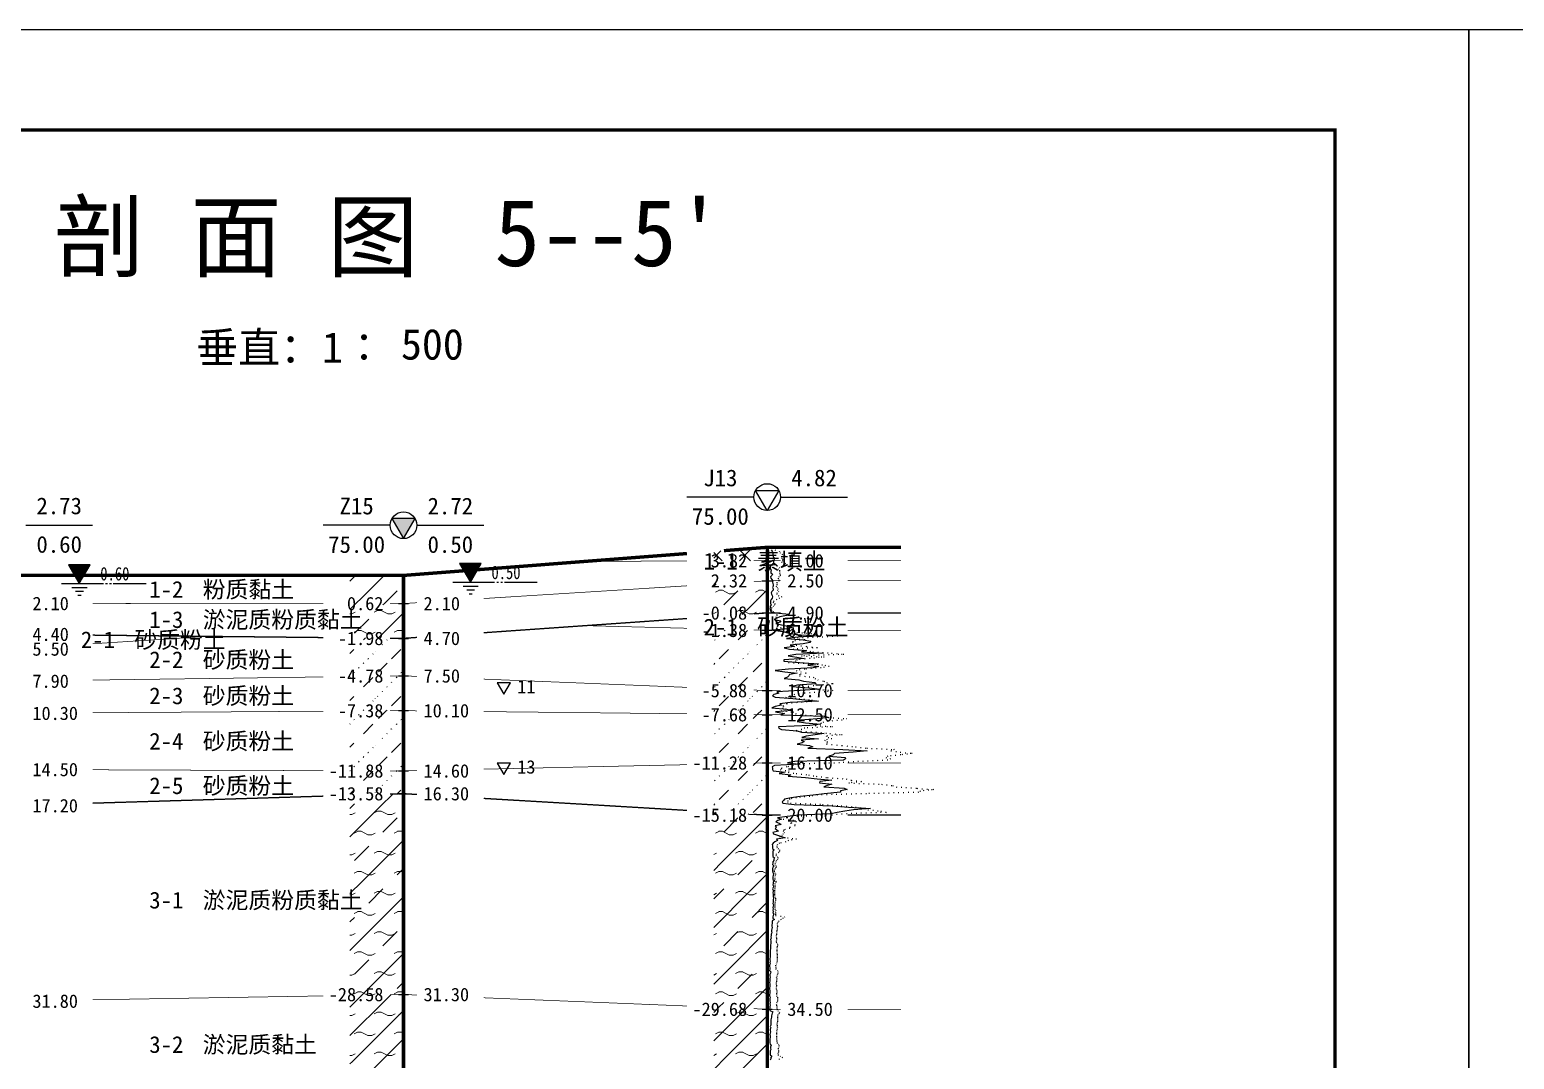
# Model space of a CAD drawing. Extents: x -37 to 3540, y -1485 to 297.
# Drawn here: x 1933.7 to 2155.5, y 143.2 to 297 of the extents above; entities that cross this region are included whole.
import ezdxf
from ezdxf.enums import TextEntityAlignment as Align

# ---------------------------------------------------------------- set-up
doc = ezdxf.new("R2010")
doc.units = 0
doc.linetypes.add('DOT', pattern=[6.35, 0, -6.35])
doc.layers.get('0').update_dxf_attribs({"linetype": 'CONTINUOUS'})
for name, color, linetype in [('CURVE', 200, 'CONTINUOUS'), ('FRAME', 7, 'CONTINUOUS'), ('HOLE', 41, 'CONTINUOUS'), ('STRATUM', 241, 'CONTINUOUS')]:
    doc.layers.add(name, color=color, linetype=linetype)
doc.layers.add('HATCH', color=7, linetype='CONTINUOUS', lineweight=13)
doc.styles.add('ST', font='')
doc.styles.get('ST').set_extended_font_data('SimSun')
pattern_1 = [(45, (1728.7487, 0), (-4.24264, 4.24264), [10, 0]), (45, (1729.8097, -3.182), (-2.12132, 6.36396), [3, -3]), (26.565, (1729.8228, -0.2536), (5.999823, 5.999812), [0.567, -12.849]), (0, (1729.256, -0.2536), (0, 6), [0.567, -5.433]), (26.565, (1727.1674, 0), (5.999823, 5.999812), [0.567, -12.849]), (0, (1727.6745, 0.2536), (0, 6), [0.567, -5.433]), (153.435, (1729.2558, -0.2536), (-5.999818, -5e-06), [1.134, -12.2826]), (26.565, (1732.8228, 2.7464), (5.999823, 5.999812), [0.567, -12.849]), (0, (1732.256, 2.7464), (0, 6), [0.567, -5.433]), (26.565, (1730.1674, 3), (5.999823, 5.999812), [0.567, -12.849]), (0, (1730.6745, 3.2536), (0, 6), [0.567, -5.433]), (153.435, (1732.2558, 2.7464), (-5.999818, -5e-06), [1.134, -12.2826])]
pattern_2 = [(45, (1728.7487, 0), (-7e-07, 6.99998), [1.97196, -7.92754]), (45, (1731.5615, 2.829), (-7e-07, 6.99998), [1.99367, -7.90583]), (45, (1733.816, 5.082), (-7e-07, 6.99998), [1.81361, -8.08588]), (26.56505, (1728.7487, 3.5), (7, 7), [0.0965, -15.55598]), (36.8699, (1729.4487, 4.2), (7, 7), [0.19775, -34.80225]), (315, (1732.2487, 6.976), (6.99998, 1e-06), [0.03305, -9.86644]), (26.56505, (1732.2487, 0), (7, 7), [0.14475, -15.50773]), (26.56505, (1732.9487, 0.7), (7, 7), [0.10528, -15.5472]), (90, (1733.299, 1.05), (-7, -5e-07), [0.02877, -6.97123]), (26.56505, (1733.6487, 1.4), (7, 7), [0.09101, -31.21394]), (36.8699, (1734.3487, 2.1), (7, 7), [0.11069, -34.88931]), (45, (1735.0487, 2.8), (-2e-07, 6.99998), [0.10911, -9.79038]), (315, (1735.663, 3.548), (6.99998, 1e-06), [0.03305, -9.86644]), (36.8699, (1730.1487, 4.9), (7, 7), [0.10224, -34.89776]), (53.1301, (1730.8487, 5.6), (14, 21), [0.13438, -34.86562]), (53.1301, (1731.5487, 6.3), (14, 21), [0.12625, -34.87375])]
pattern_3 = [(45, (1728.7487, 0), (-2.12132, 2.12132), [10, 0]), (26.565, (1729.8228, -0.2536), (5.999823, 5.999812), [0.567, -12.849]), (0, (1729.256, -0.2536), (0, 6), [0.567, -5.433]), (26.565, (1727.1674, 0), (5.999823, 5.999812), [0.567, -12.849]), (0, (1727.6745, 0.2536), (0, 6), [0.567, -5.433]), (153.435, (1729.2558, -0.2536), (-5.999818, -5e-06), [1.134, -12.2826]), (26.565, (1732.8228, 2.7464), (5.999823, 5.999812), [0.567, -12.849]), (0, (1732.256, 2.7464), (0, 6), [0.567, -5.433]), (26.565, (1730.1674, 3), (5.999823, 5.999812), [0.567, -12.849]), (0, (1730.6745, 3.2536), (0, 6), [0.567, -5.433]), (153.435, (1732.2558, 2.7464), (-5.999818, -5e-06), [1.134, -12.2826])]

# ---------------------------------------------------------------- blocks, each defined once
blk = doc.blocks.new('图头_剖面图A3')
at = {"style": 'ST'}
for s, height, p in [('工 程 地 质 剖 面 图', 10, (-15.09, 10.79)), ('比例尺：水平：1∶            垂直：1∶', 4.6, (-11.5, -5.76))]:
    blk.add_text(s, height=height, dxfattribs=at).set_placement(p, align=Align.MIDDLE_CENTER)
for tag, height, p in [('01_剖面号', 10, (64.41, 11.39)), ('02_横向比例', 4.6, (-18.82, -5.99)), ('03＿纵向比例', 4.6, (50.43, -5.28))]:
    blk.add_attdef(tag, text='', height=height, dxfattribs=at).set_placement(p, align=Align.MIDDLE_LEFT)
blk = doc.blocks.new('H_spt_hole')
blk.add_hatch(color=256).paths.add_polyline_path([(1.73, 1), (-1.73, 1), (0, -2)])
blk.add_lwpolyline([(0, -2), (1.73, 1), (-1.73, 1)], close=True)
blk.add_circle((0, 0), 2)
blk = doc.blocks.new('H_cpt_hole')
for p, q in [((-1.73, 1), (1.73, 1)), ((0, -2), (-1.73, 1)), ((1.73, 1), (0, -2))]:
    blk.add_line(p, q)
blk.add_circle((0, 0), 2)
blk = doc.blocks.new('TrigonHollow')
blk.add_lwpolyline([(0, -1.15), (1, 0.58), (-1, 0.58)], close=True)
blk = doc.blocks.new('Gwl')
blk.add_lwpolyline([(0, 0, 0, 3.22, 0), (0, 2.79, 3.22, 3.22, 0)], format="xyseb")
blk.add_lwpolyline([(0, 0), (1.61, 2.79), (-1.61, 2.79)], close=True)
for points in [[(-2.63, 0), (3.61, 0)], [(3.93, 0), (4.21, 0)], [(4.53, 0), (4.8, 0)], [(5.09, 0), (9.99, 0)], [(-1.09, -0.61), (1.16, -0.61)], [(-0.54, -1.14), (0.61, -1.14)], [(-0.19, -1.74), (0.26, -1.74)]]:
    blk.add_lwpolyline(points)
at = {"style": 'ST', "width": 0.8}
blk.add_attdef('*GWL', (3.14, 0.45), '', height=2, dxfattribs=at)

msp = doc.modelspace()

# ---------------------------------------------------------------- hatches: boundary and pattern name
at = {"layer": 'HATCH'}
h = msp.add_hatch(dxfattribs=at)
h.set_pattern_fill('STT', color=50, style=0)
h.set_pattern_definition([(45, (1728.7487, 0), (-2.12132, 2.12132), [10, 0]), (135, (1728.7487, 0), (-2.12132, -2.12132), [10, 0])])
h.paths.add_polyline_path([(2043.91, 219.68), (2035.91, 219.06), (2035.91, 217.65), (2043.91, 217.68)])
h.paths.add_polyline_path([(2041.57, 215.17), (2053.95, 215.17), (2053.95, 220.11), (2041.57, 220.11)], flags=9)
h.paths.add_polyline_path([(2033.79, 215.75), (2040.37, 215.75), (2040.37, 219.39), (2033.79, 219.39)], flags=9)
h.paths.add_polyline_path([(2034.7, 216.19), (2041.4, 216.19), (2041.4, 219.12), (2034.7, 219.12)], flags=9)
h = msp.add_hatch(dxfattribs=at)
h.set_pattern_fill('FZNT', color=32, style=0)
h.set_pattern_definition([(45, (1728.7487, 0), (-4.24264, 4.24264), [10, 0]), (45, (1729.8097, -3.182), (-2.12132, 6.36396), [3, -3])])
h.paths.add_polyline_path([(1989.56, 215.48), (1981.56, 215.48), (1981.56, 211.28), (1989.56, 211.28)])
h.paths.add_polyline_path([(1980.35, 209.79), (1987.04, 209.79), (1987.04, 212.72), (1980.35, 212.72)], flags=9)
h = msp.add_hatch(dxfattribs=at)
h.set_pattern_fill('YNFNT', color=251, style=0)
h.set_pattern_definition(pattern_1)
h.paths.add_polyline_path([(2043.91, 214.68), (2035.91, 214.18), (2035.91, 209.32), (2043.91, 209.88)])
h.paths.add_polyline_path([(2033.27, 208.39), (2041.4, 208.39), (2041.4, 211.32), (2033.27, 211.32)], flags=9)
h.paths.add_polyline_path([(2034.7, 213.19), (2041.4, 213.19), (2041.4, 216.12), (2034.7, 216.12)], flags=9)
h = msp.add_hatch(dxfattribs=at)
h.set_pattern_fill('YNFNT', color=251, style=0)
h.set_pattern_definition(pattern_1)
h.paths.add_polyline_path([(1989.56, 211.28), (1988.81, 211.28), (1981.56, 211.28), (1981.56, 206.16), (1989.56, 206.08)])
h.paths.add_polyline_path([(1958.74, 206.44), (1985.42, 206.44), (1985.42, 211.39), (1958.74, 211.39)], flags=9)
h.paths.add_polyline_path([(1978.92, 204.59), (1987.04, 204.59), (1987.04, 207.52), (1978.92, 207.52)], flags=9)
h.paths.add_polyline_path([(1980.35, 209.79), (1987.04, 209.79), (1987.04, 212.72), (1980.35, 212.72)], flags=9)
h = msp.add_hatch(dxfattribs=at)
h.set_pattern_fill('SZFT', color=52, style=0)
h.set_pattern_definition(pattern_2)
h.paths.add_polyline_path([(2043.91, 207.28), (2035.91, 207.48), (2035.91, 198.6), (2043.91, 198.28)])
h.paths.add_polyline_path([(2041.57, 205.33), (2057.52, 205.33), (2057.52, 210.27), (2041.57, 210.27)], flags=9)
h.paths.add_polyline_path([(2033.79, 205.91), (2040.37, 205.91), (2040.37, 209.55), (2033.79, 209.55)], flags=9)
h.paths.add_polyline_path([(2033.27, 196.79), (2041.4, 196.79), (2041.4, 199.72), (2033.27, 199.72)], flags=9)
h.paths.add_polyline_path([(2033.27, 205.79), (2041.4, 205.79), (2041.4, 208.72), (2033.27, 208.72)], flags=9)
h = msp.add_hatch(dxfattribs=at)
h.set_pattern_fill('SZFT', color=52, style=0)
h.set_pattern_definition(pattern_2)
h.paths.add_polyline_path([(1989.56, 206.08), (1981.56, 206.16), (1981.56, 200.37), (1989.56, 200.48)])
h.paths.add_polyline_path([(1978.92, 198.99), (1987.04, 198.99), (1987.04, 201.92), (1978.92, 201.92)], flags=9)
h.paths.add_polyline_path([(1978.92, 204.59), (1987.04, 204.59), (1987.04, 207.52), (1978.92, 207.52)], flags=9)
h = msp.add_hatch(dxfattribs=at)
h.set_pattern_fill('SZFT', color=52, style=0)
h.set_pattern_definition(pattern_2)
h.paths.add_polyline_path([(1989.56, 200.48), (1981.56, 200.37), (1981.56, 195.22), (1989.56, 195.28)])
h.paths.add_polyline_path([(1978.92, 193.79), (1987.04, 193.79), (1987.04, 196.72), (1978.92, 196.72)], flags=9)
h.paths.add_polyline_path([(1978.92, 198.99), (1987.04, 198.99), (1987.04, 201.92), (1978.92, 201.92)], flags=9)
h = msp.add_hatch(dxfattribs=at)
h.set_pattern_fill('SZFT', color=52, style=0)
h.set_pattern_definition(pattern_2)
h.paths.add_polyline_path([(2043.91, 198.28), (2035.91, 198.6), (2035.91, 194.77), (2043.91, 194.68)])
h.paths.add_polyline_path([(2033.27, 193.19), (2041.4, 193.19), (2041.4, 196.12), (2033.27, 196.12)], flags=9)
h.paths.add_polyline_path([(2033.27, 196.79), (2041.4, 196.79), (2041.4, 199.72), (2033.27, 199.72)], flags=9)
h = msp.add_hatch(dxfattribs=at)
h.set_pattern_fill('SZFT', color=52, style=0)
h.set_pattern_definition(pattern_2)
h.paths.add_polyline_path([(1989.56, 195.28), (1981.56, 195.22), (1981.56, 186.31), (1989.56, 186.28)])
h.paths.add_polyline_path([(1977.49, 184.79), (1987.04, 184.79), (1987.04, 187.72), (1977.49, 187.72)], flags=9)
h.paths.add_polyline_path([(1978.92, 193.79), (1987.04, 193.79), (1987.04, 196.72), (1978.92, 196.72)], flags=9)
h = msp.add_hatch(dxfattribs=at)
h.set_pattern_fill('SZFT', color=52, style=0)
h.set_pattern_definition(pattern_2)
h.paths.add_polyline_path([(2043.91, 194.68), (2035.91, 194.77), (2035.91, 187.3), (2043.91, 187.48)])
h.paths.add_polyline_path([(2031.84, 185.99), (2041.4, 185.99), (2041.4, 188.92), (2031.84, 188.92)], flags=9)
h.paths.add_polyline_path([(2033.27, 193.19), (2041.4, 193.19), (2041.4, 196.12), (2033.27, 196.12)], flags=9)
h = msp.add_hatch(dxfattribs=at)
h.set_pattern_fill('SZFT', color=52, style=0)
h.set_pattern_definition(pattern_2)
h.paths.add_polyline_path([(2043.91, 187.48), (2035.91, 187.3), (2035.91, 180.15), (2043.91, 179.68)])
h.paths.add_polyline_path([(2031.84, 178.19), (2041.4, 178.19), (2041.4, 181.12), (2031.84, 181.12)], flags=9)
h.paths.add_polyline_path([(2031.84, 185.99), (2041.4, 185.99), (2041.4, 188.92), (2031.84, 188.92)], flags=9)
h = msp.add_hatch(dxfattribs=at)
h.set_pattern_fill('SZFT', color=52, style=0)
h.set_pattern_definition(pattern_2)
h.paths.add_polyline_path([(1989.56, 186.28), (1981.56, 186.31), (1981.56, 182.63), (1989.56, 182.88)])
h.paths.add_polyline_path([(1977.49, 181.39), (1987.04, 181.39), (1987.04, 184.32), (1977.49, 184.32)], flags=9)
h.paths.add_polyline_path([(1977.49, 184.79), (1987.04, 184.79), (1987.04, 187.72), (1977.49, 187.72)], flags=9)
h = msp.add_hatch(dxfattribs=at)
h.set_pattern_fill('YNFNT', color=251, style=0)
h.set_pattern_definition(pattern_1)
h.paths.add_polyline_path([(1989.56, 182.88), (1981.56, 182.63), (1981.56, 152.74), (1989.56, 152.88)])
h.paths.add_polyline_path([(1958.74, 164.54), (1985.42, 164.54), (1985.42, 169.48), (1958.74, 169.48)], flags=9)
h.paths.add_polyline_path([(1977.49, 151.39), (1987.04, 151.39), (1987.04, 154.32), (1977.49, 154.32)], flags=9)
h.paths.add_polyline_path([(1977.49, 181.39), (1987.04, 181.39), (1987.04, 184.32), (1977.49, 184.32)], flags=9)
h = msp.add_hatch(dxfattribs=at)
h.set_pattern_fill('YNFNT', color=251, style=0)
h.set_pattern_definition(pattern_1)
h.paths.add_polyline_path([(2043.91, 179.68), (2035.91, 180.15), (2035.91, 151), (2043.91, 150.68)])
h.paths.add_polyline_path([(2031.84, 149.19), (2041.4, 149.19), (2041.4, 152.12), (2031.84, 152.12)], flags=9)
h.paths.add_polyline_path([(2031.84, 178.19), (2041.4, 178.19), (2041.4, 181.12), (2031.84, 181.12)], flags=9)
h = msp.add_hatch(dxfattribs=at)
h.set_pattern_fill('YNNT', color=251, style=0)
h.set_pattern_definition(pattern_3)
h.paths.add_polyline_path([(1989.56, 152.88), (1981.56, 152.74), (1981.56, 137.23), (1989.56, 136.88)])
h.paths.add_polyline_path([(1977.49, 135.39), (1987.04, 135.39), (1987.04, 138.32), (1977.49, 138.32)], flags=9)
h.paths.add_polyline_path([(1977.49, 151.39), (1987.04, 151.39), (1987.04, 154.32), (1977.49, 154.32)], flags=9)
h = msp.add_hatch(dxfattribs=at)
h.set_pattern_fill('YNNT', color=251, style=0)
h.set_pattern_definition(pattern_3)
h.paths.add_polyline_path([(2043.91, 150.68), (2035.91, 151), (2035.91, 140.46), (2043.91, 141.08)])
h.paths.add_polyline_path([(2031.84, 139.59), (2041.4, 139.59), (2041.4, 142.52), (2031.84, 142.52)], flags=9)
h.paths.add_polyline_path([(2031.84, 149.19), (2041.4, 149.19), (2041.4, 152.12), (2031.84, 152.12)], flags=9)

# ---------------------------------------------------------------- linework, layer by layer
at = {"layer": 'CURVE', "color": 30, "linetype": 'Continuous'}
msp.add_lwpolyline([(2044.5, 219.28), (2044.66, 219.08), (2044.75, 218.88), (2044.76, 218.68), (2044.81, 218.48), (2044.78, 218.28), (2045.03, 218.08), (2044.94, 217.88), (2044.85, 217.68), (2044.83, 217.48), (2044.88, 217.28), (2044.58, 217.08), (2044.42, 216.88), (2044.34, 216.68), (2044.37, 216.48), (2044.51, 216.28), (2044.44, 216.08), (2044.47, 215.88), (2044.68, 215.68), (2044.59, 215.48), (2044.39, 215.28), (2044.43, 215.08), (2044.59, 214.88), (2044.75, 214.68), (2044.68, 214.48), (2044.75, 214.28), (2044.78, 214.08), (2044.79, 213.88), (2044.71, 213.68), (2044.79, 213.48), (2044.81, 213.28), (2044.62, 213.08), (2044.48, 212.88), (2044.54, 212.68), (2044.67, 212.48), (2044.71, 212.28), (2044.67, 212.08), (2044.48, 211.88), (2044.41, 211.68), (2044.4, 211.48), (2044.4, 211.28), (2044.52, 211.08), (2044.37, 210.88), (2044.34, 210.68), (2044.32, 210.48), (2044.36, 210.28), (2044.46, 210.08), (2045.17, 209.88), (2047.21, 209.68), (2046.81, 209.48), (2045.81, 209.28), (2045.34, 209.08), (2044.94, 208.88), (2045.95, 208.68), (2045.79, 208.48), (2045.22, 208.28), (2046.03, 208.08), (2046.96, 207.88), (2047.59, 207.68), (2046.95, 207.48), (2044.81, 207.28), (2046.26, 207.08), (2047.21, 206.88), (2048.24, 206.68), (2051.35, 206.48), (2048.52, 206.28), (2046.78, 206.08), (2049.3, 205.88), (2050.45, 205.68), (2050.29, 205.48), (2049.3, 205.28), (2047.32, 205.08), (2047.99, 204.88), (2046.42, 204.68), (2047.25, 204.48), (2049.79, 204.28), (2049.04, 204.08), (2052.34, 203.88), (2048.17, 203.68), (2047.06, 203.48), (2048.36, 203.28), (2049.44, 203.08), (2046.4, 202.88), (2046.37, 202.68), (2048.75, 202.48), (2051.55, 202.28), (2049.97, 202.08), (2051.64, 201.88), (2050.77, 201.68), (2047.08, 201.48), (2045.08, 201.28), (2046.52, 201.08), (2048.39, 200.88), (2047.25, 200.68), (2047.13, 200.48), (2046.94, 200.28), (2046.43, 200.08), (2048.63, 199.88), (2049.33, 199.68), (2051.04, 199.48), (2051.23, 199.28), (2048.42, 199.08), (2047.6, 198.88), (2050.16, 198.68), (2051.76, 198.48), (2048.81, 198.28), (2045.34, 198.08), (2045.64, 197.88), (2044.9, 197.68), (2044.7, 197.48), (2045.12, 197.28), (2047.73, 197.08), (2049.52, 196.88), (2051.58, 196.68), (2047.32, 196.48), (2045.78, 196.28), (2046.05, 196.08), (2045.09, 195.88), (2044.6, 195.68), (2046.82, 195.48), (2047.65, 195.28), (2045.15, 195.08), (2046.51, 194.88), (2045.95, 194.68), (2052.44, 194.48), (2053.12, 194.28), (2051.4, 194.08), (2048.89, 193.88), (2048.38, 193.68), (2049.65, 193.48), (2051.85, 193.28), (2050.28, 193.08), (2045.61, 192.88), (2045.63, 192.68), (2046.05, 192.48), (2048.4, 192.28), (2049.04, 192.08), (2052.44, 191.88), (2051.06, 191.68), (2049.73, 191.48), (2049.09, 191.28), (2051.56, 191.08), (2048.97, 190.88), (2049.41, 190.68), (2049.13, 190.48), (2048.4, 190.28), (2050.25, 190.08), (2050.73, 189.88), (2050, 189.68), (2055.2, 189.48), (2058.84, 189.28), (2056.75, 189.08), (2053.98, 188.88), (2053.76, 188.68), (2053.14, 188.48), (2055.58, 188.28), (2055.62, 188.08), (2055.31, 187.88), (2048.03, 187.68), (2046.94, 187.48), (2048.69, 187.28), (2044.99, 187.08), (2044.63, 186.88), (2044.72, 186.68), (2044.72, 186.48), (2044.82, 186.28), (2046.61, 186.08), (2045.68, 185.88), (2047.42, 185.68), (2047.02, 185.48), (2049.62, 185.28), (2051.36, 185.08), (2053.56, 184.88), (2051.79, 184.68), (2051.71, 184.48), (2053.58, 184.28), (2052.87, 184.08), (2052.38, 183.88), (2055.4, 183.68), (2055.87, 183.48), (2054.84, 183.28), (2054.85, 183.08), (2052.43, 182.88), (2050.79, 182.68), (2048.81, 182.48), (2047.48, 182.28), (2046.48, 182.08), (2046.34, 181.88), (2046.16, 181.68), (2046.24, 181.48), (2047.94, 181.28), (2053.62, 181.08), (2056.08, 180.88), (2059.33, 180.68), (2056.81, 180.48), (2055.53, 180.28), (2054.35, 180.08), (2053.4, 179.88), (2048.62, 179.68), (2046.87, 179.48), (2045.43, 179.28), (2046.05, 179.08), (2045.51, 178.88), (2045.18, 178.68), (2045.72, 178.48), (2046.02, 178.28), (2045.1, 178.08), (2045.29, 177.88), (2045.1, 177.68), (2045.33, 177.48), (2045.61, 177.28), (2044.77, 177.08), (2044.84, 176.88), (2045.43, 176.68), (2046.05, 176.48), (2046.6, 176.28), (2045.32, 176.08), (2045.45, 175.88), (2045.05, 175.68), (2044.82, 175.48), (2044.67, 175.28), (2044.7, 175.08), (2044.7, 174.88), (2044.69, 174.68), (2044.96, 174.48), (2044.75, 174.28), (2044.76, 174.08), (2044.76, 173.88), (2044.76, 173.68), (2044.73, 173.48), (2045, 173.28), (2044.92, 173.08), (2044.89, 172.88), (2044.77, 172.68), (2044.75, 172.48), (2044.71, 172.28), (2044.9, 172.08), (2044.76, 171.88), (2044.7, 171.68), (2044.68, 171.48), (2044.7, 171.28), (2044.77, 171.08), (2044.83, 170.88), (2044.81, 170.68), (2044.76, 170.48), (2044.77, 170.28), (2044.74, 170.08), (2045.07, 169.88), (2044.81, 169.68), (2044.81, 169.48), (2044.75, 169.28), (2044.84, 169.08), (2044.78, 168.88), (2044.72, 168.68), (2044.82, 168.48), (2044.79, 168.28), (2044.76, 168.08), (2044.8, 167.88), (2044.79, 167.68), (2044.82, 167.48), (2044.84, 167.28), (2044.81, 167.08), (2044.78, 166.88), (2044.82, 166.68), (2044.75, 166.48), (2044.83, 166.28), (2044.79, 166.08), (2044.75, 165.88), (2044.8, 165.68), (2044.75, 165.48), (2044.81, 165.28), (2044.77, 165.08), (2044.91, 164.88), (2044.78, 164.68), (2044.75, 164.48), (2044.75, 164.28), (2044.98, 164.08), (2044.66, 163.88), (2044.67, 163.68), (2044.63, 163.48), (2044.59, 163.28), (2044.62, 163.08), (2044.63, 162.88), (2044.59, 162.68), (2044.57, 162.48), (2044.54, 162.28), (2044.59, 162.08), (2044.5, 161.88), (2044.5, 161.68), (2044.47, 161.48), (2044.48, 161.28), (2044.4, 161.08), (2044.44, 160.88), (2044.44, 160.68), (2044.45, 160.48), (2044.41, 160.28), (2044.39, 160.08), (2044.38, 159.88), (2044.38, 159.68), (2044.35, 159.48), (2044.34, 159.28), (2044.36, 159.08), (2044.37, 158.88), (2044.35, 158.68), (2044.35, 158.48), (2044.32, 158.28), (2044.32, 158.08), (2044.34, 157.88), (2044.3, 157.68), (2044.36, 157.48), (2044.23, 157.28), (2044.27, 157.08), (2044.3, 156.88), (2044.29, 156.68), (2044.27, 156.48), (2044.44, 156.28), (2044.42, 156.08), (2044.31, 155.88), (2044.32, 155.68), (2044.33, 155.48), (2044.28, 155.28), (2044.28, 155.08), (2044.3, 154.88), (2044.27, 154.68), (2044.28, 154.48), (2044.29, 154.28), (2044.28, 154.08), (2044.27, 153.88), (2044.27, 153.68), (2044.31, 153.48), (2044.32, 153.28), (2044.29, 153.08), (2044.24, 152.88), (2044.26, 152.68), (2044.34, 152.48), (2044.32, 152.28), (2044.28, 152.08), (2044.3, 151.88), (2044.35, 151.68), (2044.32, 151.48), (2044.34, 151.28), (2044.29, 151.08), (2044.28, 150.88), (2044.27, 150.68), (2044.3, 150.48), (2044.76, 150.28), (2044.64, 150.08), (2044.62, 149.88), (2044.53, 149.68), (2044.53, 149.48), (2044.49, 149.28), (2044.45, 149.08), (2044.43, 148.88), (2044.43, 148.68), (2044.43, 148.48), (2044.44, 148.28), (2044.35, 148.08), (2044.44, 147.88), (2044.35, 147.68), (2044.35, 147.48), (2044.38, 147.28), (2044.35, 147.08), (2044.29, 146.88), (2044.35, 146.68), (2044.33, 146.48), (2044.3, 146.28), (2044.3, 146.08), (2044.32, 145.88), (2044.32, 145.68), (2044.35, 145.48), (2044.52, 145.28), (2044.39, 145.08), (2044.42, 144.88), (2044.46, 144.68), (2044.37, 144.48), (2044.36, 144.28), (2044.36, 144.08), (2044.36, 143.88), (2044.59, 143.68), (2044.46, 143.48), (2044.43, 143.28), (2044.35, 143.08)], dxfattribs=at)
at = {"layer": 'CURVE', "color": 100, "linetype": 'DOT', "ltscale": 0.1}
msp.add_lwpolyline([(2045.03, 219.28), (2045.69, 219.08), (2045.84, 218.88), (2046.09, 218.68), (2046.44, 218.48), (2046.75, 218.28), (2046.07, 218.08), (2046.19, 217.88), (2046.25, 217.68), (2046.05, 217.48), (2046.62, 217.28), (2046.35, 217.08), (2046.28, 216.88), (2045.82, 216.68), (2045.6, 216.48), (2045.73, 216.28), (2045.74, 216.08), (2045.76, 215.88), (2045.82, 215.68), (2045.89, 215.48), (2045.68, 215.28), (2045.53, 215.08), (2045.58, 214.88), (2045.7, 214.68), (2045.34, 214.48), (2045.36, 214.28), (2045.39, 214.08), (2045.21, 213.88), (2045.38, 213.68), (2045.57, 213.48), (2045.43, 213.28), (2045.67, 213.08), (2045.37, 212.88), (2045.34, 212.68), (2045.56, 212.48), (2046.08, 212.28), (2045.75, 212.08), (2045.36, 211.88), (2044.93, 211.68), (2044.77, 211.48), (2045.05, 211.28), (2045.01, 211.08), (2044.86, 210.88), (2044.63, 210.68), (2044.49, 210.48), (2044.51, 210.28), (2044.77, 210.08), (2045.44, 209.88), (2045.3, 209.68), (2045.4, 209.48), (2045.22, 209.28), (2045.12, 209.08), (2045.21, 208.88), (2045.32, 208.68), (2045.48, 208.48), (2045.57, 208.28), (2045.45, 208.08), (2045.34, 207.88), (2045.91, 207.68), (2046.13, 207.48), (2045.24, 207.28), (2046.87, 207.08), (2049.68, 206.88), (2051.25, 206.68), (2055.18, 206.48), (2052.23, 206.28), (2047.9, 206.08), (2049.59, 205.88), (2047.75, 205.68), (2047.7, 205.48), (2048.13, 205.28), (2048.22, 205.08), (2049.8, 204.88), (2051.44, 204.68), (2047.79, 204.48), (2049.58, 204.28), (2050.73, 204.08), (2053.53, 203.88), (2055.35, 203.68), (2049.03, 203.48), (2052.42, 203.28), (2050.31, 203.08), (2048.38, 202.88), (2048.22, 202.68), (2047.09, 202.48), (2050.62, 202.28), (2052.54, 202.08), (2053.16, 201.88), (2051.98, 201.68), (2049.52, 201.48), (2048.26, 201.28), (2048.91, 201.08), (2049.72, 200.88), (2048.77, 200.68), (2048.74, 200.48), (2050.78, 200.28), (2051.02, 200.08), (2051.45, 199.88), (2052.37, 199.68), (2052.78, 199.48), (2053.77, 199.28), (2051.61, 199.08), (2050.04, 198.88), (2050.13, 198.68), (2050.76, 198.48), (2053.72, 198.28), (2052.51, 198.08), (2049.41, 197.88), (2047.97, 197.68), (2047.34, 197.48), (2046.66, 197.28), (2048.63, 197.08), (2050.55, 196.88), (2051.28, 196.68), (2048.39, 196.48), (2046.82, 196.28), (2046.22, 196.08), (2046.34, 195.88), (2046.19, 195.68), (2046.62, 195.48), (2045.97, 195.28), (2047.75, 195.08), (2048.2, 194.88), (2048.16, 194.68), (2051.94, 194.48), (2053.05, 194.28), (2055.78, 194.08), (2055.13, 193.88), (2053.02, 193.68), (2051.98, 193.48), (2051.93, 193.28), (2051.1, 193.08), (2053.65, 192.88), (2049.52, 192.68), (2049.06, 192.48), (2048.22, 192.28), (2051.2, 192.08), (2053.27, 191.88), (2055.12, 191.68), (2052.71, 191.48), (2053, 191.28), (2053.58, 191.08), (2052.47, 190.88), (2052.89, 190.68), (2052.88, 190.48), (2052.79, 190.28), (2055.07, 190.08), (2057.1, 189.88), (2058.78, 189.68), (2062.86, 189.48), (2062.4, 189.28), (2063.8, 189.08), (2065.59, 188.88), (2063.88, 188.68), (2061.92, 188.48), (2061.64, 188.28), (2062.33, 188.08), (2061.93, 187.88), (2057.57, 187.68), (2054.69, 187.48), (2048.19, 187.28), (2047.81, 187.08), (2046.85, 186.88), (2046.08, 186.68), (2045.87, 186.48), (2047.13, 186.28), (2047.05, 186.08), (2048.23, 185.88), (2050.07, 185.68), (2051.22, 185.48), (2052.9, 185.28), (2055.69, 185.08), (2056.46, 184.88), (2058.01, 184.68), (2056.12, 184.48), (2060.99, 184.28), (2062.65, 184.08), (2063.17, 183.88), (2066.28, 183.68), (2068.77, 183.48), (2066.82, 183.28), (2066.54, 183.08), (2058.74, 182.88), (2051.44, 182.68), (2050.28, 182.48), (2048.29, 182.28), (2047.27, 182.08), (2047.03, 181.88), (2046.96, 181.68), (2047.39, 181.48), (2052.17, 181.28), (2054.98, 181.08), (2057.09, 180.88), (2058.75, 180.68), (2058.94, 180.48), (2060.88, 180.28), (2061.69, 180.08), (2055.84, 179.88), (2053.5, 179.68), (2048.43, 179.48), (2046.86, 179.28), (2046.29, 179.08), (2048.03, 178.88), (2048.29, 178.68), (2047.4, 178.48), (2048.05, 178.28), (2048.07, 178.08), (2047.28, 177.88), (2047.31, 177.68), (2046.43, 177.48), (2046.27, 177.28), (2046.51, 177.08), (2046.29, 176.88), (2046.16, 176.68), (2045.77, 176.48), (2046.92, 176.28), (2048.29, 176.08), (2047.08, 175.88), (2046.7, 175.68), (2045.75, 175.48), (2045.45, 175.28), (2045.37, 175.08), (2045.34, 174.88), (2045.52, 174.68), (2045.76, 174.48), (2045.77, 174.28), (2045.64, 174.08), (2045.25, 173.88), (2045.2, 173.68), (2045.38, 173.48), (2045.56, 173.28), (2045.47, 173.08), (2045.3, 172.88), (2045.19, 172.68), (2045.09, 172.48), (2045.04, 172.28), (2045.26, 172.08), (2045.22, 171.88), (2045.14, 171.68), (2044.96, 171.48), (2044.94, 171.28), (2044.98, 171.08), (2045.16, 170.88), (2045.12, 170.68), (2045.06, 170.48), (2045.01, 170.28), (2045.04, 170.08), (2045.21, 169.88), (2045.24, 169.68), (2045.03, 169.48), (2045.07, 169.28), (2045.08, 169.08), (2045.05, 168.88), (2045.03, 168.68), (2045, 168.48), (2044.98, 168.28), (2044.98, 168.08), (2044.98, 167.88), (2044.99, 167.68), (2045.06, 167.48), (2045.15, 167.28), (2045.13, 167.08), (2045.14, 166.88), (2045.09, 166.68), (2045.04, 166.48), (2045.06, 166.28), (2045.02, 166.08), (2045.04, 165.88), (2045.04, 165.68), (2045.18, 165.48), (2045.11, 165.28), (2045.14, 165.08), (2045.16, 164.88), (2045.16, 164.68), (2046.55, 164.48), (2046.28, 164.28), (2046, 164.08), (2045.68, 163.88), (2045.5, 163.68), (2045.4, 163.48), (2045.42, 163.28), (2045.43, 163.08), (2045.42, 162.88), (2045.4, 162.68), (2045.37, 162.48), (2045.34, 162.28), (2045.28, 162.08), (2045.28, 161.88), (2045.27, 161.68), (2045.27, 161.48), (2045.3, 161.28), (2045.28, 161.08), (2045.27, 160.88), (2045.27, 160.68), (2045.41, 160.48), (2045.44, 160.28), (2045.41, 160.08), (2045.38, 159.88), (2045.36, 159.68), (2045.35, 159.48), (2045.36, 159.28), (2045.36, 159.08), (2045.39, 158.88), (2045.4, 158.68), (2045.4, 158.48), (2045.41, 158.28), (2045.38, 158.08), (2045.37, 157.88), (2045.4, 157.68), (2045.32, 157.48), (2045.17, 157.28), (2045.17, 157.08), (2045.18, 156.88), (2045.18, 156.68), (2045.44, 156.48), (2045.55, 156.28), (2045.48, 156.08), (2045.44, 155.88), (2045.37, 155.68), (2045.27, 155.48), (2045.37, 155.28), (2045.32, 155.08), (2045.29, 154.88), (2045.26, 154.68), (2045.24, 154.48), (2045.3, 154.28), (2045.28, 154.08), (2045.25, 153.88), (2045.24, 153.68), (2045.34, 153.48), (2045.35, 153.28), (2045.32, 153.08), (2045.31, 152.88), (2045.31, 152.68), (2045.44, 152.48), (2045.47, 152.28), (2045.44, 152.08), (2045.44, 151.88), (2045.36, 151.68), (2045.27, 151.48), (2045.3, 151.28), (2045.33, 151.08), (2045.34, 150.88), (2045.36, 150.68), (2045.49, 150.48), (2045.72, 150.28), (2045.73, 150.08), (2045.52, 149.88), (2045.47, 149.68), (2045.47, 149.48), (2045.45, 149.28), (2045.45, 149.08), (2045.45, 148.88), (2045.42, 148.68), (2045.33, 148.48), (2045.4, 148.28), (2045.4, 148.08), (2045.43, 147.88), (2045.4, 147.68), (2045.33, 147.48), (2045.3, 147.28), (2045.3, 147.08), (2045.32, 146.88), (2045.3, 146.68), (2045.29, 146.48), (2045.31, 146.28), (2045.32, 146.08), (2045.34, 145.88), (2045.37, 145.68), (2045.59, 145.48), (2045.7, 145.28), (2045.63, 145.08), (2045.57, 144.88), (2045.56, 144.68), (2045.62, 144.48), (2045.58, 144.28), (2045.52, 144.08), (2045.5, 143.88), (2045.83, 143.68), (2046.2, 143.48), (2045.71, 143.28), (2045.71, 143.08)], dxfattribs=at)
at = {"layer": 'FRAME', "color": 245, "linetype": 'Continuous'}
for points in [[(1728.75, 0), (2148.75, 0), (2148.75, 297), (1728.75, 297)], [(2148.75, 0), (2568.75, 0), (2568.75, 297), (2148.75, 297)]]:
    msp.add_lwpolyline(points, close=True, dxfattribs=at)
at = {"layer": 'FRAME', "linetype": 'Continuous', "const_width": 0.5}
msp.add_lwpolyline([(1748.75, 15), (2128.75, 15), (2128.75, 282), (1748.75, 282)], close=True, dxfattribs=at)
at = {"layer": 'HOLE', "linetype": 'Continuous'}
for points in [[(2041.91, 227.18), (2031.91, 227.18)], [(2045.91, 227.18), (2055.91, 227.18)], [(1933.11, 222.99), (1943.11, 222.99)], [(1987.56, 222.98), (1977.56, 222.98)], [(1991.56, 222.98), (2001.56, 222.98)], [(2043.16, 217.68), (2044.66, 217.68)], [(2043.16, 214.68), (2044.66, 214.68)], [(1988.81, 211.28), (1990.31, 211.28)], [(2043.16, 209.88), (2044.66, 209.88)], [(2043.16, 207.28), (2044.66, 207.28)], [(1988.81, 206.08), (1990.31, 206.08)], [(1988.81, 200.48), (1990.31, 200.48)], [(2043.16, 198.28), (2044.66, 198.28)], [(1988.81, 195.28), (1990.31, 195.28)], [(2043.16, 194.68), (2044.66, 194.68)], [(2043.16, 187.48), (2044.66, 187.48)], [(1988.81, 186.28), (1990.31, 186.28)], [(1988.81, 182.88), (1990.31, 182.88)], [(2043.16, 179.68), (2044.66, 179.68)], [(1988.81, 152.88), (1990.31, 152.88)], [(2043.16, 150.68), (2044.66, 150.68)]]:
    msp.add_lwpolyline(points, dxfattribs=at)
at = {"layer": 'HOLE', "linetype": 'Continuous', "const_width": 0.5}
for points in [[(2043.91, 219.68), (2043.91, 70.98)], [(1989.56, 215.48), (1989.56, 66.78)]]:
    msp.add_lwpolyline(points, dxfattribs=at)
at = {"layer": 'STRATUM', "linetype": 'Continuous'}
for points, const_width in [([(2037.44, 219.18), (2043.91, 219.68), (2063.91, 219.68)], 0.5), ([(1813.59, 217.79), (1833.59, 217.79), (1872.09, 215.32), (1931.11, 215.49), (1989.56, 215.48), (2031.91, 218.75)], 0.5), ([(2016.73, 217.58), (2030.32, 217.63), (2031.91, 217.63)], 0.1), ([(2041.91, 217.67), (2043.91, 217.68), (2045.91, 217.68)], 0.1), ([(2055.91, 217.68), (2063.91, 217.68)], 0.1), ([(2001.56, 212.03), (2016.73, 212.98), (2031.91, 213.93)], 0.1), ([(2041.91, 214.55), (2043.91, 214.68), (2045.91, 214.68)], 0.1), ([(2055.91, 214.68), (2063.91, 214.68)], 0.1), ([(1943.11, 211.29), (1960.33, 211.28), (1977.56, 211.28)], 0.1), ([(1987.56, 211.28), (1989.56, 211.28), (1991.56, 211.4)], 0.1), ([(2001.56, 206.92), (2016.73, 207.98), (2031.91, 209.04)], 0.2), ([(2041.91, 209.74), (2043.91, 209.88), (2045.91, 209.88)], 0.2), ([(2055.91, 209.88), (2063.91, 209.88)], 0.2), ([(1943.11, 206.56), (1960.33, 206.38), (1977.56, 206.2)], 0.2), ([(1943.11, 205.27), (1945.72, 205.44), (1960.33, 206.38)], 0.1), ([(2016.73, 207.98), (2030.32, 207.63), (2031.91, 207.59)], 0.1), ([(2041.91, 207.33), (2043.91, 207.28), (2045.91, 207.28)], 0.1), ([(2055.91, 207.28), (2063.91, 207.28)], 0.1), ([(1987.56, 206.1), (1989.56, 206.08), (1991.56, 206.22)], 0.2), ([(1943.11, 199.85), (1960.33, 200.08), (1977.56, 200.32)], 0.1), ([(1987.56, 200.45), (1989.56, 200.48), (1991.56, 200.4)], 0.1), ([(2001.56, 199.99), (2016.73, 199.38), (2031.91, 198.76)], 0.1), ([(2041.91, 198.36), (2043.91, 198.28), (2045.91, 198.28)], 0.1), ([(2055.91, 198.28), (2063.91, 198.28)], 0.1), ([(1943.11, 194.97), (1960.33, 195.08), (1977.56, 195.2)], 0.1), ([(1987.56, 195.26), (1989.56, 195.28), (1991.56, 195.25)], 0.1), ([(2001.56, 195.14), (2016.73, 194.98), (2031.91, 194.81)], 0.1), ([(2041.91, 194.7), (2043.91, 194.68), (2045.91, 194.68)], 0.1), ([(2055.91, 194.68), (2063.91, 194.68)], 0.1), ([(1943.11, 186.45), (1960.33, 186.38), (1977.56, 186.32)], 0.1), ([(1987.56, 186.28), (1989.56, 186.28), (1991.56, 186.32)], 0.1), ([(2001.56, 186.54), (2016.73, 186.88), (2031.91, 187.21)], 0.1), ([(2041.91, 187.43), (2043.91, 187.48), (2045.91, 187.48)], 0.1), ([(2055.91, 187.48), (2063.91, 187.48)], 0.1), ([(1943.11, 181.46), (1960.33, 181.98), (1977.56, 182.51)], 0.2), ([(1987.56, 182.82), (1989.56, 182.88), (1991.56, 182.76)], 0.2), ([(2001.56, 182.17), (2016.73, 181.28), (2031.91, 180.38)], 0.2), ([(2041.91, 179.79), (2043.91, 179.68), (2045.91, 179.68)], 0.2), ([(2055.91, 179.68), (2063.91, 179.68)], 0.2), ([(1943.11, 152.09), (1960.33, 152.38), (1977.56, 152.67)], 0.1), ([(1987.56, 152.84), (1989.56, 152.88), (1991.56, 152.8)], 0.1), ([(2001.56, 152.39), (2016.73, 151.78), (2031.91, 151.16)], 0.1), ([(2041.91, 150.76), (2043.91, 150.68), (2045.91, 150.68)], 0.1), ([(2055.91, 150.68), (2063.91, 150.68)], 0.1)]:
    msp.add_lwpolyline(points, dxfattribs=dict(at, const_width=const_width))

# ---------------------------------------------------------------- block references
at = {"layer": 'CURVE'}
for p, values in [((1941.11, 214.29), {'*GWL': '0.60'}), ((1999.56, 214.48), {'*GWL': '0.50'})]:
    msp.add_blockref('Gwl', p, dxfattribs=at).add_auto_attribs(values)
for p in [(2004.56, 198.88), (2004.56, 186.88)]:
    msp.add_blockref('TrigonHollow', p, dxfattribs=at)
at = {"layer": 'FRAME'}
msp.add_blockref('图头_剖面图A3', (1938.75, 255.3), dxfattribs=at).add_auto_attribs({'01_剖面号': "5--5'", '02_横向比例': '400', '03＿纵向比例': '500'})
at = {"layer": 'HOLE'}
for name, p in [('H_cpt_hole', (2043.91, 227.18)), ('H_spt_hole', (1989.56, 222.98))]:
    msp.add_blockref(name, p, dxfattribs=at)

# ---------------------------------------------------------------- texts
at = {"layer": 'CURVE', "style": 'ST'}
for s, p in [('11', (2006.56, 198.88)), ('13', (2006.56, 186.88))]:
    msp.add_text(s, height=2, dxfattribs=at).set_placement(p, align=Align.MIDDLE_LEFT)
at = {"layer": 'HOLE', "style": 'ST'}
for s, p in [('J13', (2036.91, 230.05)), ('4.82', (2050.91, 230.05)), ('2.73', (1938.11, 225.87)), ('Z15', (1982.56, 225.85)), ('2.72', (1996.56, 225.85)), ('75.00', (2036.91, 224.3)), ('0.60', (1938.11, 220.12)), ('75.00', (1982.56, 220.1)), ('0.50', (1996.56, 220.1))]:
    msp.add_text(s, height=2.5, dxfattribs=at).set_placement(p, align=Align.MIDDLE_CENTER)
for s, p in [('3.82', (2040.91, 217.68)), ('2.32', (2040.91, 214.68)), ('0.62', (1986.56, 211.28)), ('-0.08', (2040.91, 209.88)), ('-1.98', (1986.56, 206.08)), ('-1.38', (2040.91, 207.28)), ('-4.78', (1986.56, 200.48)), ('-5.88', (2040.91, 198.28)), ('-7.38', (1986.56, 195.28)), ('-7.68', (2040.91, 194.68)), ('-11.88', (1986.56, 186.28)), ('-11.28', (2040.91, 187.48)), ('-13.58', (1986.56, 182.88)), ('-15.18', (2040.91, 179.68)), ('-28.58', (1986.56, 152.88)), ('-29.68', (2040.91, 150.68))]:
    msp.add_text(s, height=2, dxfattribs=at).set_placement(p, align=Align.MIDDLE_RIGHT)
for s, p in [('1.00', (2046.91, 217.68)), ('2.50', (2046.91, 214.68)), ('2.10', (1934.11, 211.29)), ('2.10', (1992.56, 211.28)), ('4.90', (2046.91, 209.88)), ('4.40', (1934.11, 206.69)), ('4.70', (1992.56, 206.08)), ('6.20', (2046.91, 207.28)), ('5.50', (1934.11, 204.49)), ('7.90', (1934.11, 199.69)), ('7.50', (1992.56, 200.48)), ('10.70', (2046.91, 198.28)), ('10.30', (1934.11, 194.89)), ('10.10', (1992.56, 195.28)), ('12.50', (2046.91, 194.68)), ('14.50', (1934.11, 186.49)), ('14.60', (1992.56, 186.28)), ('16.10', (2046.91, 187.48)), ('17.20', (1934.11, 181.09)), ('16.30', (1992.56, 182.88)), ('20.00', (2046.91, 179.68)), ('31.30', (1992.56, 152.88)), ('31.80', (1934.11, 151.89)), ('34.50', (2046.91, 150.68))]:
    msp.add_text(s, height=2, dxfattribs=at).set_placement(p, align=Align.MIDDLE_LEFT)
at = {"layer": 'STRATUM', "style": 'ST'}
for s, p in [('1-1', (2034.4, 217.61)), ('素填土', (2042.4, 217.61)), ('1-2', (1951.57, 213.39)), ('粉质黏土', (1959.57, 213.39)), ('1-3', (1951.57, 208.88)), ('淤泥质粉质黏土', (1959.57, 208.88)), ('2-1', (2034.4, 207.77)), ('砂质粉土', (2042.4, 207.77)), ('2-1', (1941.34, 205.87)), ('砂质粉土', (1949.34, 205.87)), ('2-2', (1951.57, 202.89)), ('砂质粉土', (1959.57, 202.89)), ('2-3', (1951.57, 197.5)), ('砂质粉土', (1959.57, 197.5)), ('2-4', (1951.57, 190.72)), ('砂质粉土', (1959.57, 190.72)), ('2-5', (1951.57, 184.07)), ('砂质粉土', (1959.57, 184.07)), ('3-1', (1951.57, 166.98)), ('淤泥质粉质黏土', (1959.57, 166.98)), ('3-2', (1951.57, 145.41)), ('淤泥质黏土', (1959.57, 145.41))]:
    msp.add_text(s, height=2.5, dxfattribs=at).set_placement(p, align=Align.MIDDLE_LEFT)

doc.saveas('drawing.dxf')
